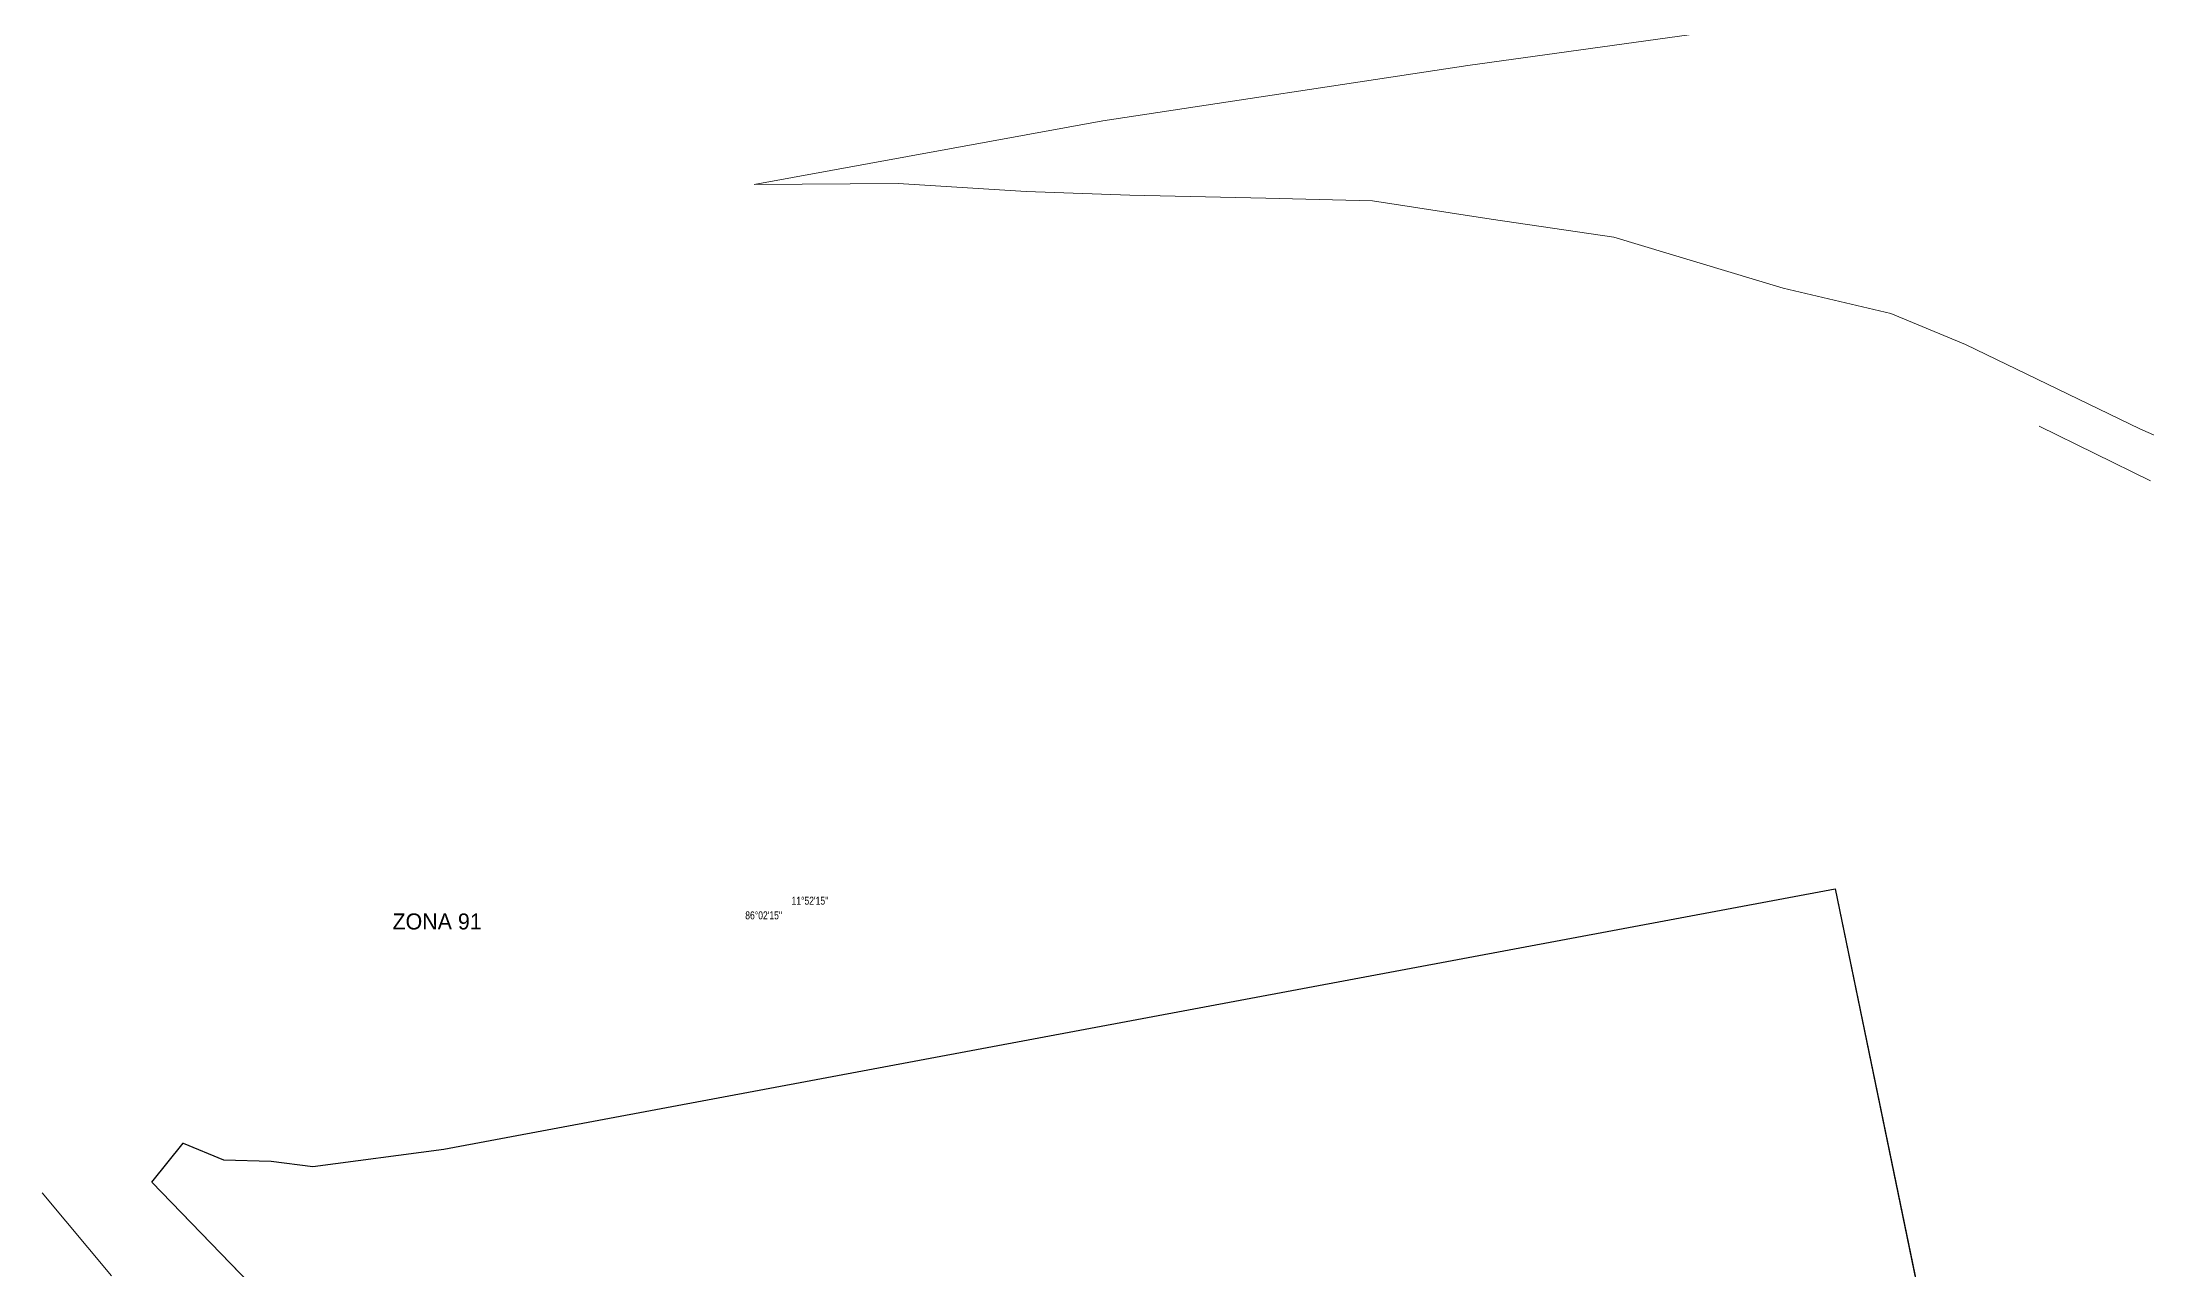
# Model space of a CAD drawing. Header units: millimetres. Extents: x 605783 to 626520, y 1302882 to 1324778.
# Drawn here: x 623377 to 623903, y 1323540 to 1323846 of the extents above; entities that cross this region are included whole.
import ezdxf
from ezdxf.enums import TextEntityAlignment as Align

# ---------------------------------------------------------------- set-up
doc = ezdxf.new("R2010")
doc.units = ezdxf.units.MM
for name, color, linetype in [('-17', 7, 'Continuous'), ('-3', 7, 'Continuous'), ('2', 7, 'Continuous'), ('CVL_CUADCON_TIT', 1, 'Continuous')]:
    doc.layers.add(name, color=color, linetype=linetype)
doc.styles.add('txt', font='TXT', dxfattribs={"height": 0.2})

msp = doc.modelspace()

# ---------------------------------------------------------------- linework, layer by layer
at = {"layer": '2', "color": 1, "linetype": 'Continuous', "lineweight": 15}
for p, q in [((623875.84179, 1323750.46493), (623903.67279, 1323736.80593)), ((623824.81079, 1323634.77693), (623477.13279, 1323569.71793)), ((623849.40079, 1323515.75393), (623824.81079, 1323634.77693)), ((623411.90679, 1323571.19993), (623404.08779, 1323561.44193)), ((623422.03279, 1323567.06493), (623411.90679, 1323571.19993)), ((623477.13279, 1323569.71793), (623444.35879, 1323565.38193)), ((623433.96079, 1323566.72493), (623422.03279, 1323567.06493)), ((623444.35879, 1323565.38193), (623433.96079, 1323566.72493)), ((623394.01579, 1323538.03393), (623376.68579, 1323558.81493)), ((623404.08779, 1323561.44193), (623474.63779, 1323488.73493))]:
    msp.add_line(p, q, dxfattribs=at)
msp.add_lwpolyline([(624126.40879, 1323641.25093), (624098.55879, 1323652.11593), (624071.46679, 1323662.21393), (624025.92679, 1323684.63293), (623980.38879, 1323707.56093), (623948.27579, 1323726.07493), (623922.73279, 1323740.22493), (623900.96679, 1323749.77693), (623857.44779, 1323770.91193), (623838.71479, 1323778.66493), (623811.85079, 1323784.95193), (623769.54679, 1323797.69893), (623738.86279, 1323802.23593), (623709.19379, 1323806.76493), (623682.54579, 1323807.46393), (623648.53679, 1323808.21593), (623622.65179, 1323809.16293), (623590.68179, 1323811.16893), (623554.63579, 1323810.91993), (623641.80679, 1323826.80193), (623733.02579, 1323840.62393), (623824.99879, 1323853.42393)], dxfattribs=at)
at = {"layer": 'CVL_CUADCON_TIT', "color": 1, "lineweight": 30, "ltscale": 0.5}
for p, q in [((623477.13279, 1323569.71793), (623824.81079, 1323634.77693)), ((623824.81079, 1323634.77693), (623849.40079, 1323515.75393)), ((623404.08779, 1323561.44193), (623411.90679, 1323571.19993)), ((623411.90679, 1323571.19993), (623422.03279, 1323567.06493)), ((623444.35879, 1323565.38193), (623477.13279, 1323569.71793)), ((623422.03279, 1323567.06493), (623433.96079, 1323566.72493)), ((623433.96079, 1323566.72493), (623444.35879, 1323565.38193)), ((623474.63779, 1323488.73493), (623404.08779, 1323561.44193))]:
    msp.add_line(p, q, dxfattribs=at)

# ---------------------------------------------------------------- texts
at = {"layer": '-17', "color": 1, "linetype": 'Continuous', "lineweight": 15, "style": 'txt', "width": 0.8}
for s, p in [("11%%d52'15''", (623568.59879, 1323631.82594)), ("86%%d02'15''", (623557.04179, 1323628.16794))]:
    msp.add_text(s, height=2, dxfattribs=at).set_placement(p, align=Align.MIDDLE)
at = {"layer": '-3', "color": 1, "linetype": 'Continuous', "lineweight": 15, "style": 'txt'}
msp.add_text('ZONA 91', height=4, dxfattribs=at).set_placement((623475.41479, 1323626.63994), align=Align.MIDDLE)

doc.saveas('drawing.dxf')
